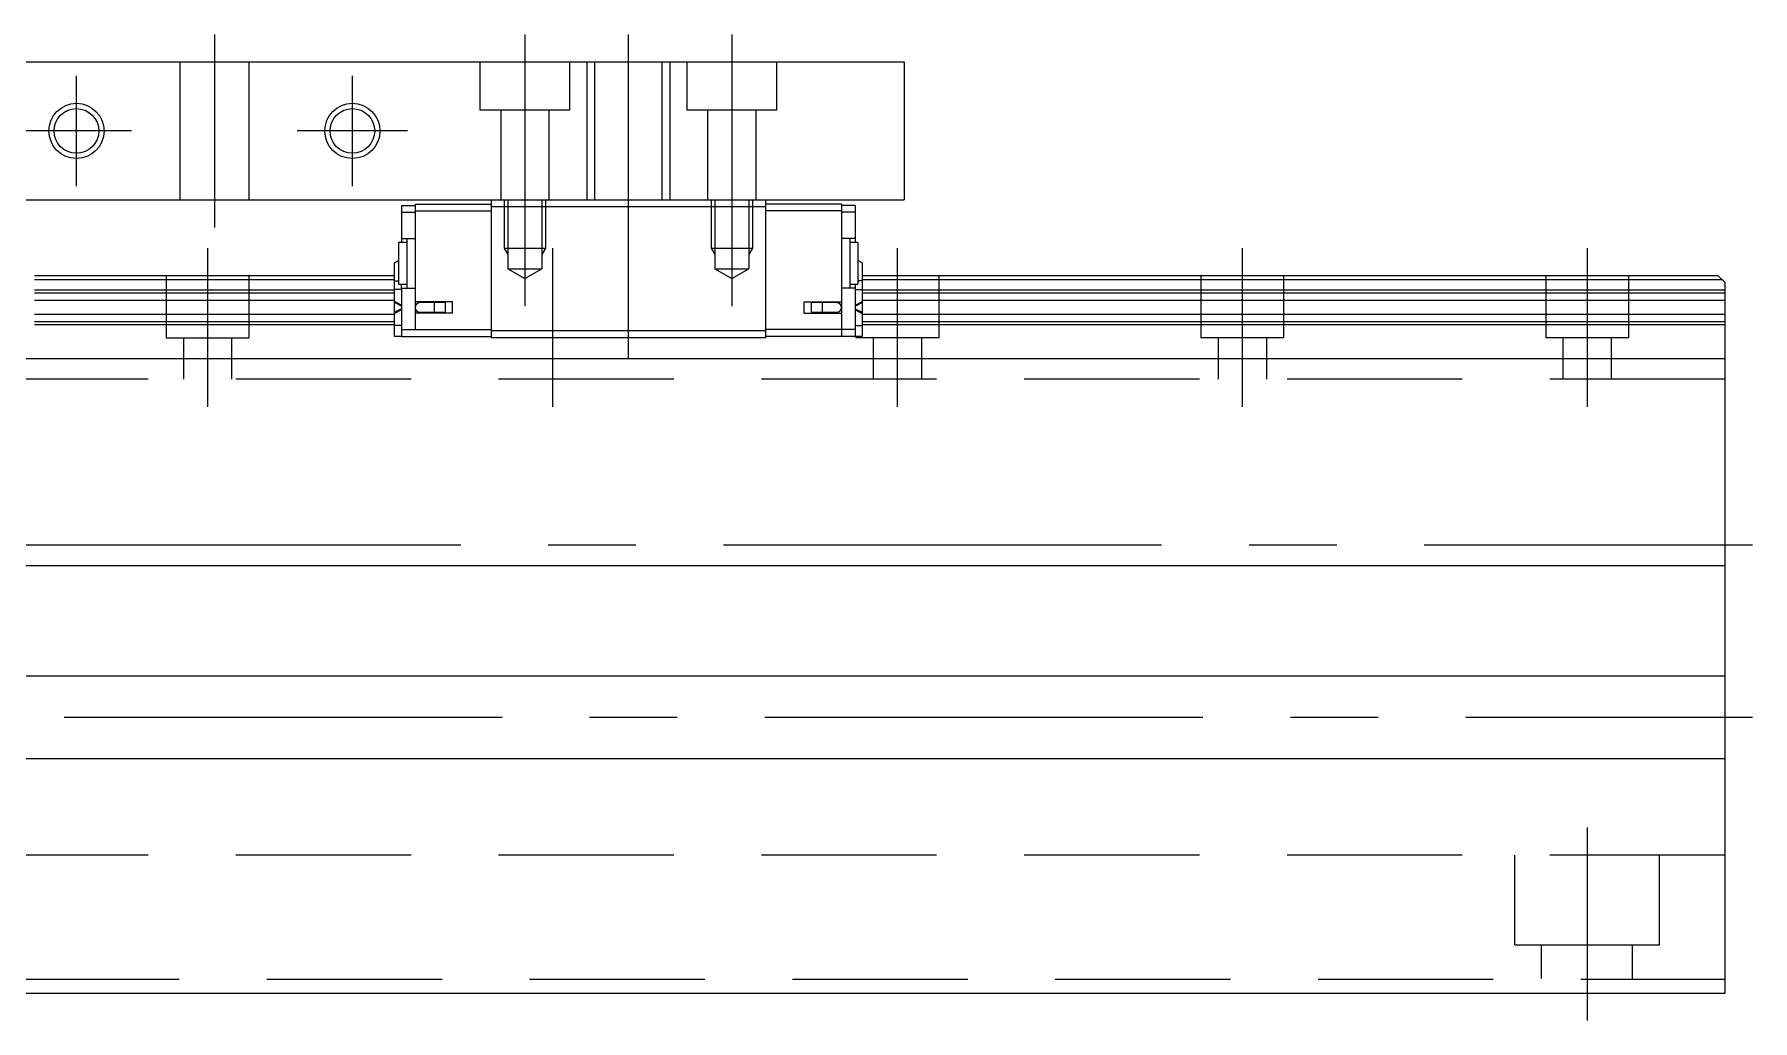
# Model space of a CAD drawing. Extents: x -106 to 482, y -54 to 363.
# Drawn here: x 357.3 to 481.9, y -34.5 to 37 of the extents above; entities that cross this region are included whole.
import ezdxf

# ---------------------------------------------------------------- set-up
doc = ezdxf.new("R2010")
doc.units = 0
doc.linetypes.add('CENTER', pattern=[50.8, 31.75, -6.35, 6.35, -6.35])
doc.linetypes.add('DASHED', pattern=[19.05, 12.7, -6.35])
doc.layers.get('0').update_dxf_attribs({"linetype": 'CONTINUOUS'})
doc.layers.add('CENTER', color=1, linetype='CENTER')

msp = doc.modelspace()

# ---------------------------------------------------------------- linework, layer by layer
at = {"color": 7, "linetype": 'CONTINUOUS'}
for p, q in [((320.39, 35), (420.39, 35)), ((420.39, 35), (420.39, 25)), ((320.39, 25), (420.39, 25)), ((390.44, 25), (390.44, 24.5)), ((410.34, 25), (410.34, 15)), ((383.94, 24.6), (384.94, 24.6)), ((383.94, 24.6), (383.94, 21.9)), ((383.94, 24.1), (384.94, 24.1)), ((384.94, 24.7), (390.44, 24.7)), ((384.94, 24.7), (384.94, 15.6)), ((384.94, 24.2), (390.44, 24.2)), ((410.34, 24.5), (390.44, 24.5)), ((390.44, 24.5), (390.44, 15.5)), ((415.84, 24.7), (410.34, 24.7)), ((415.84, 24.2), (410.34, 24.2)), ((415.84, 24.7), (415.84, 15.1)), ((416.84, 24.6), (415.84, 24.6)), ((416.84, 24.1), (415.84, 24.1)), ((416.84, 24.6), (416.84, 21.9)), ((384.34, 21.9), (383.74, 21.9)), ((383.74, 21.9), (383.74, 18.9)), ((383.94, 22.2), (384.94, 22.2)), ((384.34, 22.2), (384.34, 18.6)), ((416.84, 22.2), (415.84, 22.2)), ((416.44, 22.2), (416.44, 18.6)), ((417.04, 21.9), (416.44, 21.9)), ((417.04, 21.9), (417.04, 18.9)), ((383.44, 20.43), (383.74, 20.61)), ((383.44, 15.1), (383.44, 20.43)), ((417.34, 20.43), (417.04, 20.61)), ((417.34, 20.43), (417.34, 15.1)), ((383.44, 19.5), (357.34, 19.5)), ((383.44, 19.2), (357.34, 19.2)), ((383.44, 19.13), (383.74, 19.13)), ((383.74, 18.9), (384.34, 18.9)), ((383.94, 18.6), (383.94, 18.9)), ((416.44, 18.9), (417.04, 18.9)), ((416.84, 18.9), (416.84, 15.1)), ((417.34, 19.13), (417.04, 19.13)), ((479.39, 19.5), (417.34, 19.5)), ((479.69, 19.2), (417.34, 19.2)), ((479.39, 19.5), (479.89, 19)), ((479.89, -32.5), (479.89, 19)), ((383.44, 18.46), (357.34, 18.46)), ((383.44, 18.25), (357.34, 18.25)), ((383.44, 17.7), (357.34, 17.7)), ((383.94, 18.51), (383.44, 18.51)), ((383.44, 17.55), (383.44, 17.64)), ((383.94, 17.38), (383.44, 17.64)), ((383.94, 17.29), (383.44, 17.55)), ((383.94, 18.6), (384.94, 18.6)), ((383.94, 18.6), (383.94, 15.6)), ((387.64, 17.6), (384.94, 17.6)), ((387.14, 17.55), (385.29, 17.55)), ((385.74, 17.55), (385.74, 17.6)), ((386.2, 17.55), (386.2, 17.6)), ((386.34, 16.85), (386.34, 17.55)), ((387.14, 16.85), (387.14, 17.55)), ((387.64, 16.8), (387.64, 17.6)), ((413.14, 17.6), (415.84, 17.6)), ((413.14, 16.8), (413.14, 17.6)), ((415.49, 17.55), (413.64, 17.55)), ((413.64, 17.55), (413.64, 16.85)), ((414.44, 17.55), (414.44, 16.85)), ((414.58, 17.55), (414.58, 17.6)), ((415.04, 17.55), (415.04, 17.6)), ((416.84, 18.6), (415.84, 18.6)), ((416.84, 18.51), (417.34, 18.51)), ((416.84, 17.38), (417.34, 17.64)), ((416.84, 17.29), (417.34, 17.55)), ((479.89, 18.46), (417.34, 18.46)), ((479.89, 18.25), (417.34, 18.25)), ((479.89, 17.7), (417.34, 17.7)), ((417.34, 17.55), (417.34, 17.64)), ((383.44, 16.7), (357.34, 16.7)), ((383.94, 17.11), (383.44, 16.85)), ((383.94, 17.02), (383.44, 16.76)), ((383.44, 16.76), (383.44, 16.85)), ((383.94, 17.11), (383.94, 17.11)), ((387.64, 16.8), (384.94, 16.8)), ((385.29, 16.85), (387.14, 16.85)), ((385.74, 16.8), (385.74, 16.85)), ((386.2, 16.8), (386.2, 16.85)), ((413.14, 16.8), (415.84, 16.8)), ((413.64, 16.85), (415.49, 16.85)), ((414.58, 16.8), (414.58, 16.85)), ((415.04, 16.8), (415.04, 16.85)), ((416.84, 17.11), (416.84, 17.11)), ((416.84, 17.11), (417.34, 16.85)), ((416.84, 17.02), (417.34, 16.76)), ((417.34, 16.76), (417.34, 16.85)), ((479.89, 16.7), (417.34, 16.7)), ((383.44, 16.15), (357.34, 16.15)), ((383.44, 15.94), (357.34, 15.94)), ((383.94, 15.89), (383.44, 15.89)), ((383.94, 15.1), (383.44, 15.1)), ((383.94, 15.6), (383.94, 15.1)), ((383.94, 15.6), (384.94, 15.6)), ((383.94, 15.1), (384.94, 15.1)), ((384.94, 15.6), (390.44, 15.6)), ((384.94, 15.1), (390.44, 15.1)), ((410.34, 15.5), (390.44, 15.5)), ((390.44, 15.5), (390.44, 15)), ((410.34, 15), (390.44, 15)), ((416.84, 15.6), (410.34, 15.6)), ((417.34, 15.1), (410.34, 15.1)), ((416.84, 15.89), (417.34, 15.89)), ((479.89, 16.15), (417.34, 16.15)), ((479.89, 15.94), (417.34, 15.94)), ((259.89, 13.5), (479.89, 13.5)), ((259.89, -1.5), (479.89, -1.5)), ((259.89, -9.5), (479.89, -9.5)), ((259.89, -15.5), (479.89, -15.5)), ((259.89, -32.5), (479.89, -32.5))]:
    msp.add_line(p, q, dxfattribs=at)
at = {"color": 3, "linetype": 'DASHED'}
for p, q in [((367.89, 35), (367.89, 25)), ((372.89, 35), (372.89, 25)), ((389.64, 35), (389.64, 31.5)), ((396.14, 35), (396.14, 31.5)), ((397.39, 35), (397.39, 25)), ((397.93, 35), (397.93, 25)), ((402.85, 25), (402.85, 35)), ((403.39, 35), (403.39, 25)), ((404.64, 35), (404.64, 31.5)), ((411.14, 35), (411.14, 31.5)), ((396.14, 31.5), (389.64, 31.5)), ((391.14, 31.5), (391.14, 25)), ((394.64, 31.5), (394.64, 25)), ((411.14, 31.5), (404.64, 31.5)), ((406.14, 31.5), (406.14, 25)), ((409.64, 31.5), (409.64, 25)), ((391.39, 25), (391.39, 21.5)), ((391.66, 25), (391.66, 20)), ((394.12, 25), (394.12, 20)), ((394.39, 25), (394.39, 21.5)), ((406.39, 25), (406.39, 21.5)), ((406.66, 25), (406.66, 20)), ((409.12, 25), (409.12, 20)), ((409.39, 25), (409.39, 21.5)), ((391.39, 21.5), (391.66, 21.03)), ((391.39, 21.5), (394.39, 21.5)), ((394.39, 21.5), (394.12, 21.03)), ((406.39, 21.5), (406.66, 21.03)), ((406.39, 21.5), (409.39, 21.5)), ((409.39, 21.5), (409.12, 21.03)), ((391.66, 20), (394.12, 20)), ((391.66, 20), (392.89, 19.29)), ((392.89, 19.29), (394.12, 20)), ((406.66, 20), (409.12, 20)), ((406.66, 20), (407.89, 19.29)), ((407.89, 19.29), (409.12, 20)), ((366.89, 19.5), (366.89, 15)), ((372.89, 19.5), (372.89, 15)), ((422.89, 19.5), (422.89, 15)), ((441.89, 19.5), (441.89, 15)), ((447.89, 19.5), (447.89, 15)), ((466.89, 19.5), (466.89, 15)), ((472.89, 19.5), (472.89, 15)), ((366.89, 15), (372.89, 15)), ((368.14, 15), (368.14, 12)), ((371.64, 15), (371.64, 12)), ((416.89, 15.1), (416.89, 15)), ((422.89, 15), (416.89, 15)), ((418.14, 15), (418.14, 12)), ((421.64, 15), (421.64, 12)), ((447.89, 15), (441.89, 15)), ((443.14, 15), (443.14, 12)), ((446.64, 15), (446.64, 12)), ((472.89, 15), (466.89, 15)), ((468.14, 15), (468.14, 12)), ((471.64, 15), (471.64, 12)), ((479.89, 12), (259.89, 12)), ((479.89, -22.5), (259.89, -22.5)), ((464.64, -29), (464.64, -22.5)), ((475.14, -29), (475.14, -22.5)), ((464.64, -29), (475.14, -29)), ((466.59, -31.45), (466.59, -29)), ((473.19, -31.5), (473.19, -29)), ((259.89, -31.5), (479.89, -31.5))]:
    msp.add_line(p, q, dxfattribs=at)
at = {"color": 3, "linetype": 'CONTINUOUS'}
for centre in [(360.39, 30), (380.39, 30)]:
    msp.add_circle(centre, 2, dxfattribs=at)
at = {"color": 7, "linetype": 'CONTINUOUS'}
for centre in [(360.39, 30), (380.39, 30)]:
    msp.add_circle(centre, 1.62, dxfattribs=at)
for centre, start, end in [((385.29, 17.2), 90, 180), ((415.49, 17.2), 270, 90), ((385.29, 17.2), 180, 270)]:
    msp.add_arc(centre, 0.35, start, end, dxfattribs=at)
at = {"layer": 'CENTER', "color": 1, "linetype": 'CENTER'}
for p, q in [((370.39, 37), (370.39, 23)), ((392.89, 37), (392.89, 17.29)), ((400.39, 37), (400.39, 13.5)), ((407.89, 37), (407.89, 17.29)), ((360.39, 26), (360.39, 34)), ((380.39, 26), (380.39, 34)), ((364.39, 30), (356.39, 30)), ((384.39, 30), (376.39, 30)), ((369.89, 21.5), (369.89, 10)), ((394.89, 21.5), (394.89, 10)), ((419.89, 21.5), (419.89, 10)), ((419.89, 21.5), (419.89, 10)), ((444.89, 21.5), (444.89, 10)), ((469.89, 21.5), (469.89, 10)), ((204.09, 0), (481.89, 0)), ((257.89, -12.5), (481.89, -12.5)), ((469.89, -20.5), (469.89, -34.5))]:
    msp.add_line(p, q, dxfattribs=at)

doc.saveas('drawing.dxf')
